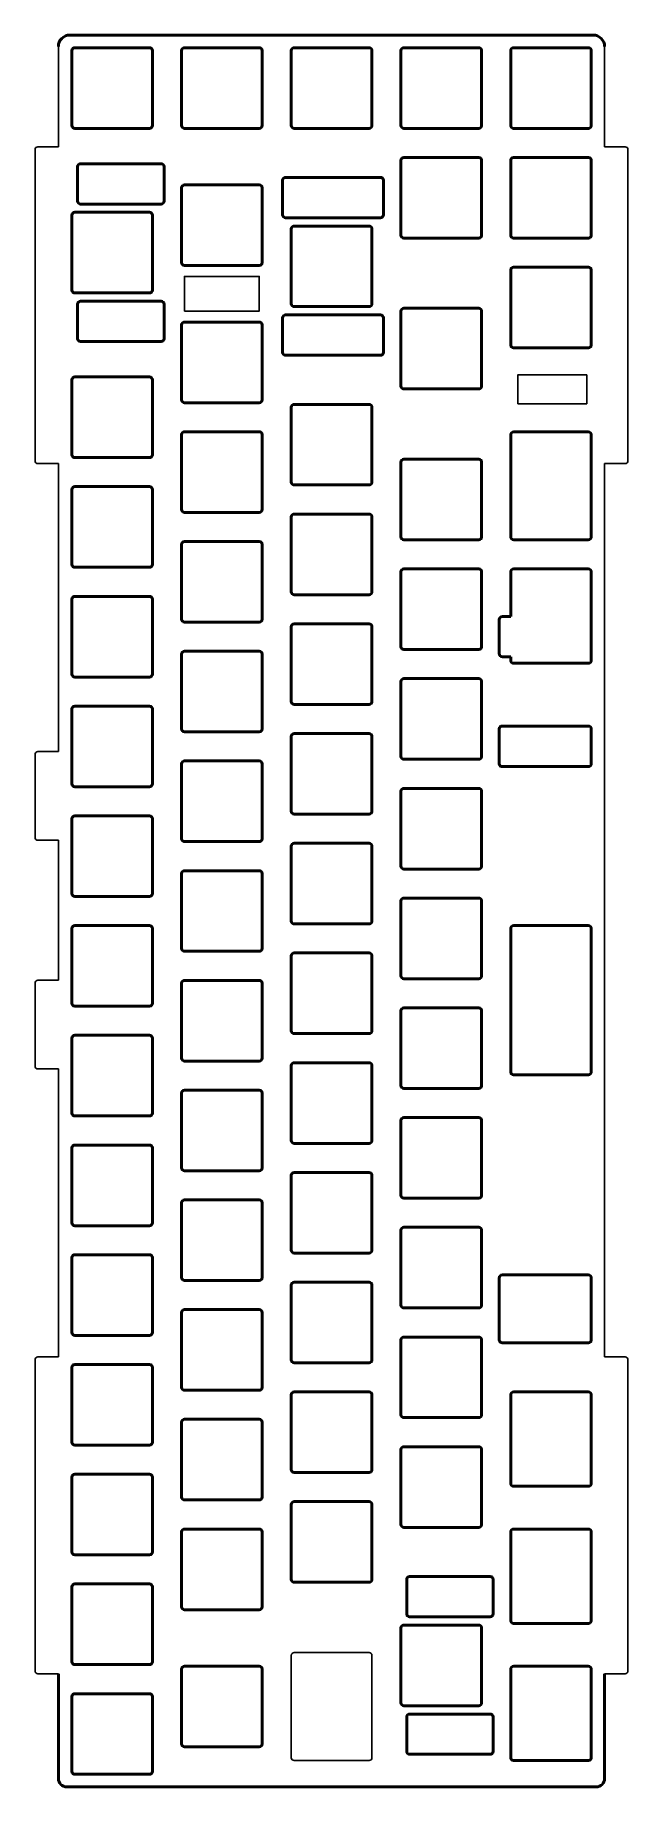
# Model space of a CAD drawing. Header units: millimetres. Extents: x 154 to 257, y 3 to 307.
import ezdxf

# ---------------------------------------------------------------- set-up
doc = ezdxf.new("R2010")
doc.units = ezdxf.units.MM
doc.header["$LTSCALE"] = 0.75
doc.layers.add('Visible', color=7, linetype='Continuous', lineweight=50)

msp = doc.modelspace()

# ---------------------------------------------------------------- linework, layer by layer
for p, q in [((158.48, 287.56), (158.48, 304.96)), ((253.34, 287.56), (253.34, 304.96)), ((154.43, 233.06), (154.43, 287.06)), ((154.93, 287.56), (158.48, 287.56)), ((256.89, 287.56), (253.34, 287.56)), ((257.39, 233.06), (257.39, 287.06)), ((158.48, 232.56), (154.93, 232.56)), ((158.48, 182.56), (158.48, 232.56)), ((253.34, 232.56), (256.89, 232.56)), ((253.34, 127.46), (253.34, 232.56)), ((154.93, 182.56), (158.48, 182.56)), ((154.43, 167.66), (154.43, 182.06)), ((158.48, 167.16), (154.93, 167.16)), ((158.48, 142.86), (158.48, 167.16)), ((154.43, 127.96), (154.43, 142.36)), ((154.93, 142.86), (158.48, 142.86)), ((158.48, 127.46), (154.93, 127.46)), ((158.48, 77.46), (158.48, 127.46)), ((253.34, 77.46), (253.34, 127.46)), ((154.43, 22.96), (154.43, 76.96)), ((154.93, 77.46), (158.48, 77.46)), ((256.89, 77.46), (253.34, 77.46)), ((257.39, 22.96), (257.39, 76.96)), ((158.48, 22.46), (154.93, 22.46)), ((253.34, 22.46), (256.89, 22.46))]:
    msp.add_line(p, q)
at = {"color": 7, "linetype": 'Continuous', "lineweight": 25}
for p, q in [((198.93, 7.9), (198.93, 25.66)), ((199.43, 26.16), (212.43, 26.16)), ((212.93, 7.9), (212.93, 25.66)), ((199.43, 7.4), (212.43, 7.4))]:
    msp.add_line(p, q, dxfattribs=at)
for points in [[(180.38, 259.05), (193.38, 259.05), (193.38, 265.05), (180.38, 265.05)], [(238.24, 242.96), (250.24, 242.96), (250.24, 247.96), (238.24, 247.96)]]:
    msp.add_lwpolyline(points, close=True)
for centre, start, end in [((154.93, 287.06), 90, 180), ((256.89, 287.06), 0, 90), ((154.93, 233.06), 180, 270), ((256.89, 233.06), 270, 0), ((154.93, 182.06), 90, 180), ((154.93, 167.66), 180, 270), ((154.93, 142.36), 90, 180), ((154.93, 127.96), 180, 270), ((154.93, 76.96), 90, 180), ((256.89, 76.96), 0, 90), ((154.93, 22.96), 180, 270), ((256.89, 22.96), 270, 0)]:
    msp.add_arc(centre, 0.5, start, end)
for centre, start, end in [((199.43, 25.66), 90, 180), ((212.43, 25.66), 0, 90), ((199.43, 7.9), 180, 270), ((212.43, 7.9), 270, 0)]:
    msp.add_arc(centre, 0.5, start, end, dxfattribs=at)
at = {"layer": 'Visible'}
for p, q in [((251.34, 306.96), (160.48, 306.96)), ((160.83, 291.26), (160.83, 304.26)), ((161.33, 304.76), (174.33, 304.76)), ((174.83, 304.26), (174.83, 291.26)), ((179.88, 291.26), (179.88, 304.26)), ((180.38, 304.76), (193.38, 304.76)), ((193.88, 304.26), (193.88, 291.26)), ((198.93, 291.26), (198.93, 304.26)), ((199.43, 304.76), (212.43, 304.76)), ((212.93, 304.26), (212.93, 291.26)), ((217.98, 291.26), (217.98, 304.26)), ((218.48, 304.76), (231.48, 304.76)), ((231.98, 304.26), (231.98, 291.26)), ((237.03, 291.26), (237.03, 304.26)), ((237.53, 304.76), (250.53, 304.76)), ((251.03, 304.26), (251.03, 291.26)), ((174.33, 290.76), (161.33, 290.76)), ((193.38, 290.76), (180.38, 290.76)), ((212.43, 290.76), (199.43, 290.76)), ((231.48, 290.76), (218.48, 290.76)), ((250.53, 290.76), (237.53, 290.76)), ((161.83, 278.13), (161.83, 284.13)), ((162.33, 284.63), (176.33, 284.63)), ((176.83, 284.13), (176.83, 278.13)), ((217.98, 272.21), (217.98, 285.21)), ((218.48, 285.71), (231.48, 285.71)), ((231.98, 285.21), (231.98, 272.21)), ((237.03, 272.21), (237.03, 285.21)), ((237.53, 285.71), (250.53, 285.71)), ((251.03, 285.21), (251.03, 272.21)), ((179.88, 267.45), (179.88, 280.45)), ((180.38, 280.95), (193.38, 280.95)), ((193.88, 280.45), (193.88, 267.45)), ((197.43, 275.75), (197.43, 281.75)), ((197.93, 282.25), (214.43, 282.25)), ((214.93, 281.75), (214.93, 275.75)), ((176.33, 277.63), (162.33, 277.63)), ((160.83, 262.69), (160.83, 275.69)), ((161.33, 276.19), (174.33, 276.19)), ((174.83, 275.69), (174.83, 262.69)), ((214.43, 275.25), (197.93, 275.25)), ((199.43, 273.81), (212.43, 273.81)), ((198.93, 260.31), (198.93, 273.31)), ((212.93, 273.31), (212.93, 260.31)), ((231.48, 271.71), (218.48, 271.71)), ((250.53, 271.71), (237.53, 271.71)), ((193.38, 266.95), (180.38, 266.95)), ((237.03, 253.16), (237.03, 266.16)), ((237.53, 266.66), (250.53, 266.66)), ((251.03, 266.16), (251.03, 253.16)), ((174.33, 262.19), (161.33, 262.19)), ((161.83, 254.25), (161.83, 260.25)), ((162.33, 260.75), (176.33, 260.75)), ((176.83, 260.25), (176.83, 254.25)), ((212.43, 259.81), (199.43, 259.81)), ((217.98, 246.02), (217.98, 259.02)), ((218.48, 259.52), (231.48, 259.52)), ((231.98, 259.02), (231.98, 246.02)), ((179.88, 243.64), (179.88, 256.64)), ((180.38, 257.14), (193.38, 257.14)), ((193.88, 256.64), (193.88, 243.64)), ((197.43, 251.87), (197.43, 257.87)), ((197.93, 258.37), (214.43, 258.37)), ((214.93, 257.87), (214.93, 251.87)), ((176.33, 253.75), (162.33, 253.75)), ((250.53, 252.66), (237.53, 252.66)), ((214.43, 251.37), (197.93, 251.37)), ((160.83, 234.11), (160.83, 247.11)), ((161.33, 247.61), (174.33, 247.61)), ((174.83, 247.11), (174.83, 234.11)), ((231.48, 245.52), (218.48, 245.52)), ((193.38, 243.14), (180.38, 243.14)), ((198.93, 229.35), (198.93, 242.35)), ((199.43, 242.85), (212.43, 242.85)), ((212.93, 242.35), (212.93, 229.35)), ((179.88, 224.59), (179.88, 237.59)), ((180.38, 238.09), (193.38, 238.09)), ((193.88, 237.59), (193.88, 224.59)), ((237.03, 219.88), (237.03, 237.54)), ((237.58, 238.09), (250.48, 238.09)), ((251.03, 237.54), (251.03, 235.26)), ((251.03, 235.21), (251.03, 222.21)), ((174.33, 233.61), (161.33, 233.61)), ((217.98, 219.83), (217.98, 232.83)), ((218.48, 233.33), (231.48, 233.33)), ((231.98, 232.83), (231.98, 219.83)), ((161.33, 228.56), (174.33, 228.56)), ((212.43, 228.85), (199.43, 228.85)), ((160.83, 215.06), (160.83, 228.06)), ((174.83, 228.06), (174.83, 215.06)), ((193.38, 224.09), (180.38, 224.09)), ((198.93, 210.3), (198.93, 223.3)), ((199.43, 223.8), (212.43, 223.8)), ((212.93, 223.3), (212.93, 210.3)), ((251.03, 222.16), (251.03, 219.88)), ((180.38, 219.04), (193.38, 219.04)), ((231.48, 219.33), (218.48, 219.33)), ((250.48, 219.33), (237.58, 219.33)), ((179.88, 205.54), (179.88, 218.54)), ((193.88, 218.54), (193.88, 205.54)), ((174.33, 214.56), (161.33, 214.56)), ((217.98, 200.78), (217.98, 213.78)), ((218.48, 214.28), (231.48, 214.28)), ((231.98, 213.78), (231.98, 200.78)), ((237.03, 206.02), (237.03, 213.73)), ((237.58, 214.28), (250.48, 214.28)), ((251.03, 213.73), (251.03, 211.45)), ((251.03, 211.4), (251.03, 198.4)), ((160.83, 196.01), (160.83, 209.01)), ((161.33, 209.51), (174.33, 209.51)), ((174.83, 209.01), (174.83, 196.01)), ((212.43, 209.8), (199.43, 209.8)), ((193.38, 205.04), (180.38, 205.04)), ((198.93, 191.25), (198.93, 204.25)), ((199.43, 204.75), (212.43, 204.75)), ((212.93, 204.25), (212.93, 191.25)), ((235.03, 199.57), (235.03, 205.47)), ((235.58, 206.02), (237.03, 206.02)), ((179.88, 186.49), (179.88, 199.49)), ((180.38, 199.99), (193.38, 199.99)), ((193.88, 199.49), (193.88, 186.49)), ((231.48, 200.28), (218.48, 200.28)), ((237.03, 199.02), (235.58, 199.02)), ((237.03, 198.45), (237.03, 199.02)), ((250.53, 197.9), (237.53, 197.9)), ((174.33, 195.51), (161.33, 195.51)), ((217.98, 181.73), (217.98, 194.73)), ((218.48, 195.23), (231.48, 195.23)), ((231.98, 194.73), (231.98, 181.73)), ((160.83, 176.96), (160.83, 189.96)), ((161.33, 190.46), (174.33, 190.46)), ((174.83, 189.96), (174.83, 176.96)), ((212.43, 190.75), (199.43, 190.75)), ((193.38, 185.99), (180.38, 185.99)), ((199.43, 185.7), (212.43, 185.7)), ((235.03, 180.46), (235.03, 186.5)), ((235.53, 187), (250.53, 187)), ((251.03, 186.5), (251.03, 180.46)), ((198.93, 172.2), (198.93, 185.2)), ((212.93, 185.2), (212.93, 172.2)), ((179.88, 167.44), (179.88, 180.44)), ((180.38, 180.94), (193.38, 180.94)), ((193.88, 180.44), (193.88, 167.44)), ((231.48, 181.23), (218.48, 181.23)), ((250.53, 179.96), (235.53, 179.96)), ((174.33, 176.46), (161.33, 176.46)), ((217.98, 162.68), (217.98, 175.68)), ((218.48, 176.18), (231.48, 176.18)), ((231.98, 175.68), (231.98, 162.68)), ((160.83, 157.91), (160.83, 170.91)), ((161.33, 171.41), (174.33, 171.41)), ((174.83, 170.91), (174.83, 157.91)), ((212.43, 171.7), (199.43, 171.7)), ((193.38, 166.94), (180.38, 166.94)), ((198.93, 153.15), (198.93, 166.15)), ((199.43, 166.65), (212.43, 166.65)), ((212.93, 166.15), (212.93, 153.15)), ((179.88, 148.39), (179.88, 161.39)), ((180.38, 161.89), (193.38, 161.89)), ((193.88, 161.39), (193.88, 148.39)), ((231.48, 162.18), (218.48, 162.18)), ((174.33, 157.41), (161.33, 157.41)), ((217.98, 143.63), (217.98, 156.63)), ((218.48, 157.13), (231.48, 157.13)), ((231.98, 156.63), (231.98, 143.63)), ((161.33, 152.36), (174.33, 152.36)), ((212.43, 152.65), (199.43, 152.65)), ((237.58, 152.37), (250.48, 152.37)), ((160.83, 138.86), (160.83, 151.86)), ((174.83, 151.86), (174.83, 138.86)), ((237.03, 127.01), (237.03, 151.82)), ((251.03, 151.82), (251.03, 140.01)), ((193.38, 147.89), (180.38, 147.89)), ((198.93, 134.1), (198.93, 147.1)), ((199.43, 147.6), (212.43, 147.6)), ((212.93, 147.1), (212.93, 134.1)), ((231.48, 143.13), (218.48, 143.13)), ((179.88, 129.34), (179.88, 142.34)), ((180.38, 142.84), (193.38, 142.84)), ((193.88, 142.34), (193.88, 129.34)), ((251.03, 139.96), (251.03, 126.96)), ((174.33, 138.36), (161.33, 138.36)), ((217.98, 124.58), (217.98, 137.58)), ((218.48, 138.08), (231.48, 138.08)), ((231.98, 137.58), (231.98, 124.58)), ((160.83, 119.81), (160.83, 132.81)), ((161.33, 133.31), (174.33, 133.31)), ((174.83, 132.81), (174.83, 119.81)), ((212.43, 133.6), (199.43, 133.6)), ((193.38, 128.84), (180.38, 128.84)), ((198.93, 115.05), (198.93, 128.05)), ((199.43, 128.55), (212.43, 128.55)), ((212.93, 128.05), (212.93, 115.05)), ((250.53, 126.46), (237.53, 126.46)), ((179.88, 110.29), (179.88, 123.29)), ((180.38, 123.79), (193.38, 123.79)), ((193.88, 123.29), (193.88, 110.29)), ((231.48, 124.08), (218.48, 124.08)), ((174.33, 119.31), (161.33, 119.31)), ((218.48, 119.03), (231.48, 119.03)), ((217.98, 105.53), (217.98, 118.53)), ((231.98, 118.53), (231.98, 105.53)), ((160.83, 100.76), (160.83, 113.76)), ((161.33, 114.26), (174.33, 114.26)), ((174.83, 113.76), (174.83, 100.76)), ((212.43, 114.55), (199.43, 114.55)), ((193.38, 109.79), (180.38, 109.79)), ((199.43, 109.5), (212.43, 109.5)), ((198.93, 96), (198.93, 109)), ((212.93, 109), (212.93, 96)), ((179.88, 91.24), (179.88, 104.24)), ((180.38, 104.74), (193.38, 104.74)), ((193.88, 104.24), (193.88, 91.24)), ((231.48, 105.03), (218.48, 105.03)), ((174.33, 100.26), (161.33, 100.26)), ((217.98, 86.48), (217.98, 99.48)), ((218.48, 99.98), (231.48, 99.98)), ((231.98, 99.48), (231.98, 86.48)), ((160.83, 81.71), (160.83, 94.71)), ((161.33, 95.21), (174.33, 95.21)), ((174.83, 94.71), (174.83, 81.71)), ((212.43, 95.5), (199.43, 95.5)), ((235.58, 91.72), (250.48, 91.72)), ((193.38, 90.74), (180.38, 90.74)), ((198.93, 76.95), (198.93, 89.95)), ((199.43, 90.45), (212.43, 90.45)), ((212.93, 89.95), (212.93, 76.95)), ((235.03, 80.5), (235.03, 91.17)), ((251.03, 91.17), (251.03, 86.51)), ((179.88, 72.19), (179.88, 85.19)), ((180.38, 85.69), (193.38, 85.69)), ((193.88, 85.19), (193.88, 72.19)), ((231.48, 85.98), (218.48, 85.98)), ((251.03, 86.46), (251.03, 80.42)), ((174.33, 81.21), (161.33, 81.21)), ((217.98, 67.43), (217.98, 80.43)), ((218.48, 80.93), (231.48, 80.93)), ((231.98, 80.43), (231.98, 67.43)), ((235.03, 80.42), (235.03, 80.45)), ((250.53, 79.92), (235.53, 79.92)), ((161.33, 76.16), (174.33, 76.16)), ((212.43, 76.45), (199.43, 76.45)), ((160.83, 62.66), (160.83, 75.66)), ((174.83, 75.66), (174.83, 62.66)), ((193.38, 71.69), (180.38, 71.69)), ((198.93, 57.9), (198.93, 70.9)), ((199.43, 71.4), (212.43, 71.4)), ((212.93, 70.9), (212.93, 57.9)), ((237.03, 55.57), (237.03, 70.85)), ((237.58, 71.4), (250.48, 71.4)), ((251.03, 70.85), (251.03, 68.57)), ((231.48, 66.93), (218.48, 66.93)), ((251.03, 68.52), (251.03, 55.52)), ((179.88, 53.14), (179.88, 66.14)), ((180.38, 66.64), (193.38, 66.64)), ((193.88, 66.14), (193.88, 53.14)), ((174.33, 62.16), (161.33, 62.16)), ((217.98, 48.38), (217.98, 61.38)), ((218.48, 61.88), (231.48, 61.88)), ((231.98, 61.38), (231.98, 48.38)), ((160.83, 43.61), (160.83, 56.61)), ((161.33, 57.11), (174.33, 57.11)), ((174.83, 56.61), (174.83, 43.61)), ((212.43, 57.4), (199.43, 57.4)), ((250.53, 55.02), (237.53, 55.02)), ((193.38, 52.64), (180.38, 52.64)), ((198.93, 38.85), (198.93, 51.85)), ((199.43, 52.35), (212.43, 52.35)), ((212.93, 51.85), (212.93, 38.85)), ((179.88, 34.09), (179.88, 47.09)), ((180.38, 47.59), (193.38, 47.59)), ((193.88, 47.09), (193.88, 34.09)), ((231.48, 47.88), (218.48, 47.88)), ((237.03, 31.76), (237.03, 47.04)), ((237.58, 47.59), (250.48, 47.59)), ((251.03, 47.04), (251.03, 44.76)), ((174.33, 43.11), (161.33, 43.11)), ((251.03, 44.71), (251.03, 31.71)), ((160.83, 24.56), (160.83, 37.56)), ((161.33, 38.06), (174.33, 38.06)), ((174.83, 37.56), (174.83, 24.56)), ((212.43, 38.35), (199.43, 38.35)), ((218.98, 32.86), (218.98, 38.86)), ((219.48, 39.36), (233.48, 39.36)), ((233.98, 38.86), (233.98, 32.86)), ((193.38, 33.59), (180.38, 33.59)), ((217.98, 17.42), (217.98, 30.42)), ((218.48, 30.92), (231.48, 30.92)), ((233.48, 32.36), (219.48, 32.36)), ((231.98, 30.42), (231.98, 17.42)), ((250.53, 31.21), (237.53, 31.21)), ((158.48, 22.46), (158.48, 4.32)), ((174.33, 24.06), (161.33, 24.06)), ((179.88, 10.28), (179.88, 23.28)), ((180.38, 23.78), (193.38, 23.78)), ((193.88, 23.28), (193.88, 10.28)), ((237.03, 7.95), (237.03, 23.23)), ((237.58, 23.78), (250.48, 23.78)), ((251.03, 23.23), (251.03, 20.95)), ((253.34, 22.46), (253.34, 4.31)), ((160.83, 5.51), (160.83, 18.51)), ((161.33, 19.01), (174.33, 19.01)), ((174.83, 18.51), (174.83, 5.51)), ((251.03, 20.9), (251.03, 7.9)), ((231.48, 16.92), (218.48, 16.92)), ((219.48, 15.48), (233.48, 15.48)), ((218.98, 8.98), (218.98, 14.98)), ((233.98, 14.98), (233.98, 8.98)), ((193.38, 9.78), (180.38, 9.78)), ((233.48, 8.48), (219.48, 8.48)), ((250.53, 7.4), (237.53, 7.4)), ((174.33, 5.01), (161.33, 5.01)), ((159.98, 2.81), (251.84, 2.81))]:
    msp.add_line(p, q, dxfattribs=at)
at = {"layer": 'Visible', "extrusion": (0, 0, -1)}
for centre, radius, start, end in [((-160.48, 304.96), 2, 0, 90), ((-161.33, 304.26), 0.5, 0, 90), ((-174.33, 304.26), 0.5, 90, 180), ((-180.38, 304.26), 0.5, 0, 90), ((-193.38, 304.26), 0.5, 90, 180), ((-199.43, 304.26), 0.5, 0, 90), ((-212.43, 304.26), 0.5, 90, 180), ((-218.48, 304.26), 0.5, 0, 90), ((-231.48, 304.26), 0.5, 90, 180), ((-237.53, 304.26), 0.5, 0, 90), ((-250.53, 304.26), 0.5, 90, 180), ((-251.34, 304.96), 2, 90, 180), ((-161.33, 291.26), 0.5, 270, 0), ((-174.33, 291.26), 0.5, 180, 270), ((-180.38, 291.26), 0.5, 270, 0), ((-193.38, 291.26), 0.5, 180, 270), ((-199.43, 291.26), 0.5, 270, 0), ((-212.43, 291.26), 0.5, 180, 270), ((-218.48, 291.26), 0.5, 270, 0), ((-231.48, 291.26), 0.5, 180, 270), ((-237.53, 291.26), 0.5, 270, 0), ((-250.53, 291.26), 0.5, 180, 270), ((-162.33, 284.13), 0.5, 0, 90), ((-176.33, 284.13), 0.5, 90, 180), ((-218.48, 285.21), 0.5, 0, 90), ((-231.48, 285.21), 0.5, 90, 180), ((-237.53, 285.21), 0.5, 0, 90), ((-250.53, 285.21), 0.5, 90, 180), ((-180.38, 280.45), 0.5, 0, 90), ((-193.38, 280.45), 0.5, 90, 180), ((-214.43, 281.75), 0.5, 90, 180), ((-162.33, 278.13), 0.5, 270, 0), ((-176.33, 278.13), 0.5, 180, 270), ((-161.33, 275.69), 0.5, 0, 90), ((-174.33, 275.69), 0.5, 90, 180), ((-199.43, 273.31), 0.5, 0, 90), ((-212.43, 273.31), 0.5, 90, 180), ((-214.43, 275.75), 0.5, 180, 270), ((-218.48, 272.21), 0.5, 270, 0), ((-231.48, 272.21), 0.5, 180, 270), ((-237.53, 272.21), 0.5, 270, 0), ((-250.53, 272.21), 0.5, 180, 270), ((-180.38, 267.45), 0.5, 270, 0), ((-193.38, 267.45), 0.5, 180, 270), ((-237.53, 266.16), 0.5, 0, 90), ((-250.53, 266.16), 0.5, 90, 180), ((-161.33, 262.69), 0.5, 270, 0), ((-174.33, 262.69), 0.5, 180, 270), ((-162.33, 260.25), 0.5, 0, 90), ((-176.33, 260.25), 0.5, 90, 180), ((-199.43, 260.31), 0.5, 270, 0), ((-212.43, 260.31), 0.5, 180, 270), ((-218.48, 259.02), 0.5, 0, 90), ((-231.48, 259.02), 0.5, 90, 180), ((-180.38, 256.64), 0.5, 0, 90), ((-193.38, 256.64), 0.5, 90, 180), ((-214.43, 257.87), 0.5, 90, 180), ((-162.33, 254.25), 0.5, 270, 0), ((-176.33, 254.25), 0.5, 180, 270), ((-237.53, 253.16), 0.5, 270, 0), ((-250.53, 253.16), 0.5, 180, 270), ((-214.43, 251.87), 0.5, 180, 270), ((-161.33, 247.11), 0.5, 0, 90), ((-174.33, 247.11), 0.5, 90, 180), ((-180.38, 243.64), 0.5, 270, 0), ((-193.38, 243.64), 0.5, 180, 270), ((-218.48, 246.02), 0.5, 270, 0), ((-231.48, 246.02), 0.5, 180, 270), ((-199.43, 242.35), 0.5, 0, 90), ((-212.43, 242.35), 0.5, 90, 180), ((-180.38, 237.59), 0.5, 0, 90), ((-193.38, 237.59), 0.5, 90, 180), ((-237.58, 237.54), 0.55, 0, 90), ((-250.48, 237.54), 0.55, 90, 180), ((-250.53, 235.21), 0.5, 173.9958, 180), ((-161.33, 234.11), 0.5, 270, 0), ((-174.33, 234.11), 0.5, 180, 270), ((-218.48, 232.83), 0.5, 0, 90), ((-231.48, 232.83), 0.5, 90, 180), ((-161.33, 228.06), 0.5, 0, 90), ((-174.33, 228.06), 0.5, 90, 180), ((-199.43, 229.35), 0.5, 270, 0), ((-212.43, 229.35), 0.5, 180, 270), ((-180.38, 224.59), 0.5, 270, 0), ((-193.38, 224.59), 0.5, 180, 270), ((-199.43, 223.3), 0.5, 0, 90), ((-212.43, 223.3), 0.5, 90, 180), ((-250.53, 222.21), 0.5, 180, 186.0042), ((-180.38, 218.54), 0.5, 0, 90), ((-193.38, 218.54), 0.5, 90, 180), ((-218.48, 219.83), 0.5, 270, 0), ((-231.48, 219.83), 0.5, 180, 270), ((-237.58, 219.88), 0.55, 270, 0), ((-250.48, 219.88), 0.55, 180, 270), ((-161.33, 215.06), 0.5, 270, 0), ((-174.33, 215.06), 0.5, 180, 270), ((-218.48, 213.78), 0.5, 0, 90), ((-231.48, 213.78), 0.5, 90, 180), ((-237.58, 213.73), 0.55, 0, 90), ((-250.48, 213.73), 0.55, 90, 180), ((-199.43, 210.3), 0.5, 270, 0), ((-212.43, 210.3), 0.5, 180, 270), ((-250.53, 211.4), 0.5, 173.9958, 180), ((-161.33, 209.01), 0.5, 0, 90), ((-174.33, 209.01), 0.5, 90, 180), ((-180.38, 205.54), 0.5, 270, 0), ((-193.38, 205.54), 0.5, 180, 270), ((-199.43, 204.25), 0.5, 0, 90), ((-212.43, 204.25), 0.5, 90, 180), ((-235.58, 205.47), 0.55, 0, 90), ((-218.48, 200.78), 0.5, 270, 0), ((-231.48, 200.78), 0.5, 180, 270), ((-180.38, 199.49), 0.5, 0, 90), ((-193.38, 199.49), 0.5, 90, 180), ((-235.58, 199.57), 0.55, 270, 0), ((-237.58, 198.45), 0.55, 354.2707, 0), ((-237.53, 198.4), 0.5, 270, 359.7547), ((-250.53, 198.4), 0.5, 180, 270), ((-161.33, 196.01), 0.5, 270, 0), ((-174.33, 196.01), 0.5, 180, 270), ((-218.48, 194.73), 0.5, 0, 90), ((-231.48, 194.73), 0.5, 90, 180), ((-161.33, 189.96), 0.5, 0, 90), ((-174.33, 189.96), 0.5, 90, 180), ((-199.43, 191.25), 0.5, 270, 0), ((-212.43, 191.25), 0.5, 180, 270), ((-180.38, 186.49), 0.5, 270, 0), ((-193.38, 186.49), 0.5, 180, 270), ((-199.43, 185.2), 0.5, 0, 90), ((-212.43, 185.2), 0.5, 90, 180), ((-235.53, 186.5), 0.5, 0, 90), ((-180.38, 180.44), 0.5, 0, 90), ((-193.38, 180.44), 0.5, 90, 180), ((-218.48, 181.73), 0.5, 270, 0), ((-231.48, 181.73), 0.5, 180, 270), ((-235.53, 180.46), 0.5, 270, 0), ((-161.33, 176.96), 0.5, 270, 0), ((-174.33, 176.96), 0.5, 180, 270), ((-218.48, 175.68), 0.5, 0, 90), ((-231.48, 175.68), 0.5, 90, 180), ((-161.33, 170.91), 0.5, 0, 90), ((-174.33, 170.91), 0.5, 90, 180), ((-199.43, 172.2), 0.5, 270, 0), ((-212.43, 172.2), 0.5, 180, 270), ((-180.38, 167.44), 0.5, 270, 0), ((-193.38, 167.44), 0.5, 180, 270), ((-199.43, 166.15), 0.5, 0, 90), ((-212.43, 166.15), 0.5, 90, 180), ((-180.38, 161.39), 0.5, 0, 90), ((-193.38, 161.39), 0.5, 90, 180), ((-218.48, 162.68), 0.5, 270, 0), ((-231.48, 162.68), 0.5, 180, 270), ((-161.33, 157.91), 0.5, 270, 0), ((-174.33, 157.91), 0.5, 180, 270), ((-218.48, 156.63), 0.5, 0, 90), ((-231.48, 156.63), 0.5, 90, 180), ((-161.33, 151.86), 0.5, 0, 90), ((-174.33, 151.86), 0.5, 90, 180), ((-199.43, 153.15), 0.5, 270, 0), ((-212.43, 153.15), 0.5, 180, 270), ((-237.58, 151.82), 0.55, 0, 90), ((-250.48, 151.82), 0.55, 90, 180), ((-180.38, 148.39), 0.5, 270, 0), ((-193.38, 148.39), 0.5, 180, 270), ((-199.43, 147.1), 0.5, 0, 90), ((-212.43, 147.1), 0.5, 90, 180), ((-218.48, 143.63), 0.5, 270, 0), ((-231.48, 143.63), 0.5, 180, 270), ((-180.38, 142.34), 0.5, 0, 90), ((-193.38, 142.34), 0.5, 90, 180), ((-250.53, 139.96), 0.5, 173.9958, 180), ((-161.33, 138.86), 0.5, 270, 0), ((-174.33, 138.86), 0.5, 180, 270), ((-218.48, 137.58), 0.5, 0, 90), ((-231.48, 137.58), 0.5, 90, 180), ((-199.43, 134.1), 0.5, 270, 0), ((-212.43, 134.1), 0.5, 180, 270), ((-161.33, 132.81), 0.5, 0, 90), ((-174.33, 132.81), 0.5, 90, 180), ((-180.38, 129.34), 0.5, 270, 0), ((-193.38, 129.34), 0.5, 180, 270), ((-199.43, 128.05), 0.5, 0, 90), ((-212.43, 128.05), 0.5, 90, 180), ((-237.58, 127.01), 0.55, 354.2707, 0), ((-237.53, 126.96), 0.5, 270, 359.7547), ((-250.53, 126.96), 0.5, 180, 270), ((-180.38, 123.29), 0.5, 0, 90), ((-193.38, 123.29), 0.5, 90, 180), ((-218.48, 124.58), 0.5, 270, 0), ((-231.48, 124.58), 0.5, 180, 270), ((-161.33, 119.81), 0.5, 270, 0), ((-174.33, 119.81), 0.5, 180, 270), ((-218.48, 118.53), 0.5, 0, 90), ((-231.48, 118.53), 0.5, 90, 180), ((-161.33, 113.76), 0.5, 0, 90), ((-174.33, 113.76), 0.5, 90, 180), ((-199.43, 115.05), 0.5, 270, 0), ((-212.43, 115.05), 0.5, 180, 270), ((-180.38, 110.29), 0.5, 270, 0), ((-193.38, 110.29), 0.5, 180, 270), ((-199.43, 109), 0.5, 0, 90), ((-212.43, 109), 0.5, 90, 180), ((-180.38, 104.24), 0.5, 0, 90), ((-193.38, 104.24), 0.5, 90, 180), ((-218.48, 105.53), 0.5, 270, 0), ((-231.48, 105.53), 0.5, 180, 270), ((-161.33, 100.76), 0.5, 270, 0), ((-174.33, 100.76), 0.5, 180, 270), ((-218.48, 99.48), 0.5, 0, 90), ((-231.48, 99.48), 0.5, 90, 180), ((-161.33, 94.71), 0.5, 0, 90), ((-174.33, 94.71), 0.5, 90, 180), ((-199.43, 96), 0.5, 270, 0), ((-212.43, 96), 0.5, 180, 270), ((-235.58, 91.17), 0.55, 0, 90), ((-250.48, 91.17), 0.55, 90, 180), ((-180.38, 91.24), 0.5, 270, 0), ((-193.38, 91.24), 0.5, 180, 270), ((-199.43, 89.95), 0.5, 0, 90), ((-212.43, 89.95), 0.5, 90, 180), ((-180.38, 85.19), 0.5, 0, 90), ((-193.38, 85.19), 0.5, 90, 180), ((-218.48, 86.48), 0.5, 270, 0), ((-231.48, 86.48), 0.5, 180, 270), ((-161.33, 81.71), 0.5, 270, 0), ((-174.33, 81.71), 0.5, 180, 270), ((-218.48, 80.43), 0.5, 0, 90), ((-231.48, 80.43), 0.5, 90, 180), ((-235.58, 80.5), 0.55, 354.2755, 0), ((-235.53, 80.42), 0.5, 270, 0), ((-161.33, 75.66), 0.5, 0, 90), ((-174.33, 75.66), 0.5, 90, 180), ((-199.43, 76.95), 0.5, 270, 0), ((-212.43, 76.95), 0.5, 180, 270), ((-180.38, 72.19), 0.5, 270, 0), ((-193.38, 72.19), 0.5, 180, 270), ((-199.43, 70.9), 0.5, 0, 90), ((-212.43, 70.9), 0.5, 90, 180), ((-237.58, 70.85), 0.55, 0, 90), ((-250.48, 70.85), 0.55, 90, 180), ((-218.48, 67.43), 0.5, 270, 0), ((-231.48, 67.43), 0.5, 180, 270), ((-250.53, 68.52), 0.5, 173.9958, 180), ((-180.38, 66.14), 0.5, 0, 90), ((-193.38, 66.14), 0.5, 90, 180), ((-161.33, 62.66), 0.5, 270, 0), ((-174.33, 62.66), 0.5, 180, 270), ((-218.48, 61.38), 0.5, 0, 90), ((-231.48, 61.38), 0.5, 90, 180), ((-199.43, 57.9), 0.5, 270, 0), ((-212.43, 57.9), 0.5, 180, 270), ((-161.33, 56.61), 0.5, 0, 90), ((-174.33, 56.61), 0.5, 90, 180), ((-237.58, 55.57), 0.55, 354.2707, 0), ((-237.53, 55.52), 0.5, 270, 359.7547), ((-250.53, 55.52), 0.5, 180, 270), ((-180.38, 53.14), 0.5, 270, 0), ((-193.38, 53.14), 0.5, 180, 270), ((-199.43, 51.85), 0.5, 0, 90), ((-212.43, 51.85), 0.5, 90, 180), ((-180.38, 47.09), 0.5, 0, 90), ((-193.38, 47.09), 0.5, 90, 180), ((-218.48, 48.38), 0.5, 270, 0), ((-231.48, 48.38), 0.5, 180, 270), ((-237.58, 47.04), 0.55, 0, 90), ((-250.48, 47.04), 0.55, 90, 180), ((-161.33, 43.61), 0.5, 270, 0), ((-174.33, 43.61), 0.5, 180, 270), ((-250.53, 44.71), 0.5, 173.9958, 180), ((-161.33, 37.56), 0.5, 0, 90), ((-174.33, 37.56), 0.5, 90, 180), ((-199.43, 38.85), 0.5, 270, 0), ((-212.43, 38.85), 0.5, 180, 270), ((-219.48, 38.86), 0.5, 0, 90), ((-233.48, 38.86), 0.5, 90, 180), ((-180.38, 34.09), 0.5, 270, 0), ((-193.38, 34.09), 0.5, 180, 270), ((-218.48, 30.42), 0.5, 0, 90), ((-219.48, 32.86), 0.5, 270, 0), ((-231.48, 30.42), 0.5, 90, 180), ((-233.48, 32.86), 0.5, 180, 270), ((-237.58, 31.76), 0.55, 354.2707, 0), ((-237.53, 31.71), 0.5, 270, 359.7547), ((-250.53, 31.71), 0.5, 180, 270), ((-161.33, 24.56), 0.5, 270, 0), ((-174.33, 24.56), 0.5, 180, 270), ((-180.38, 23.28), 0.5, 0, 90), ((-193.38, 23.28), 0.5, 90, 180), ((-237.58, 23.23), 0.55, 0, 90), ((-250.48, 23.23), 0.55, 90, 180), ((-161.33, 18.51), 0.5, 0, 90), ((-174.33, 18.51), 0.5, 90, 180), ((-250.53, 20.9), 0.5, 173.9958, 180), ((-218.48, 17.42), 0.5, 270, 0), ((-219.48, 14.98), 0.5, 0, 90), ((-231.48, 17.42), 0.5, 180, 270), ((-233.48, 14.98), 0.5, 90, 180), ((-180.38, 10.28), 0.5, 270, 0), ((-193.38, 10.28), 0.5, 180, 270), ((-219.48, 8.98), 0.5, 270, 0), ((-233.48, 8.98), 0.5, 180, 270), ((-237.58, 7.95), 0.55, 354.2707, 0), ((-237.53, 7.9), 0.5, 270, 359.7547), ((-250.53, 7.9), 0.5, 180, 270), ((-159.98, 4.31), 1.5, 270, 0), ((-161.33, 5.51), 0.5, 270, 0), ((-174.33, 5.51), 0.5, 180, 270), ((-251.84, 4.31), 1.5, 180, 270)]:
    msp.add_arc(centre, radius, start, end, dxfattribs=at)
at = {"layer": 'Visible'}
for centre, start, end in [((197.93, 281.75), 90, 180), ((197.93, 275.75), 180, 270), ((197.93, 257.87), 90, 180), ((197.93, 251.87), 180, 270), ((250.53, 186.5), 0, 90), ((250.53, 180.46), 270, 0), ((250.53, 86.46), 0, 6.0042), ((250.53, 80.42), 270, 0)]:
    msp.add_arc(centre, 0.5, start, end, dxfattribs=at)

doc.saveas('drawing.dxf')
